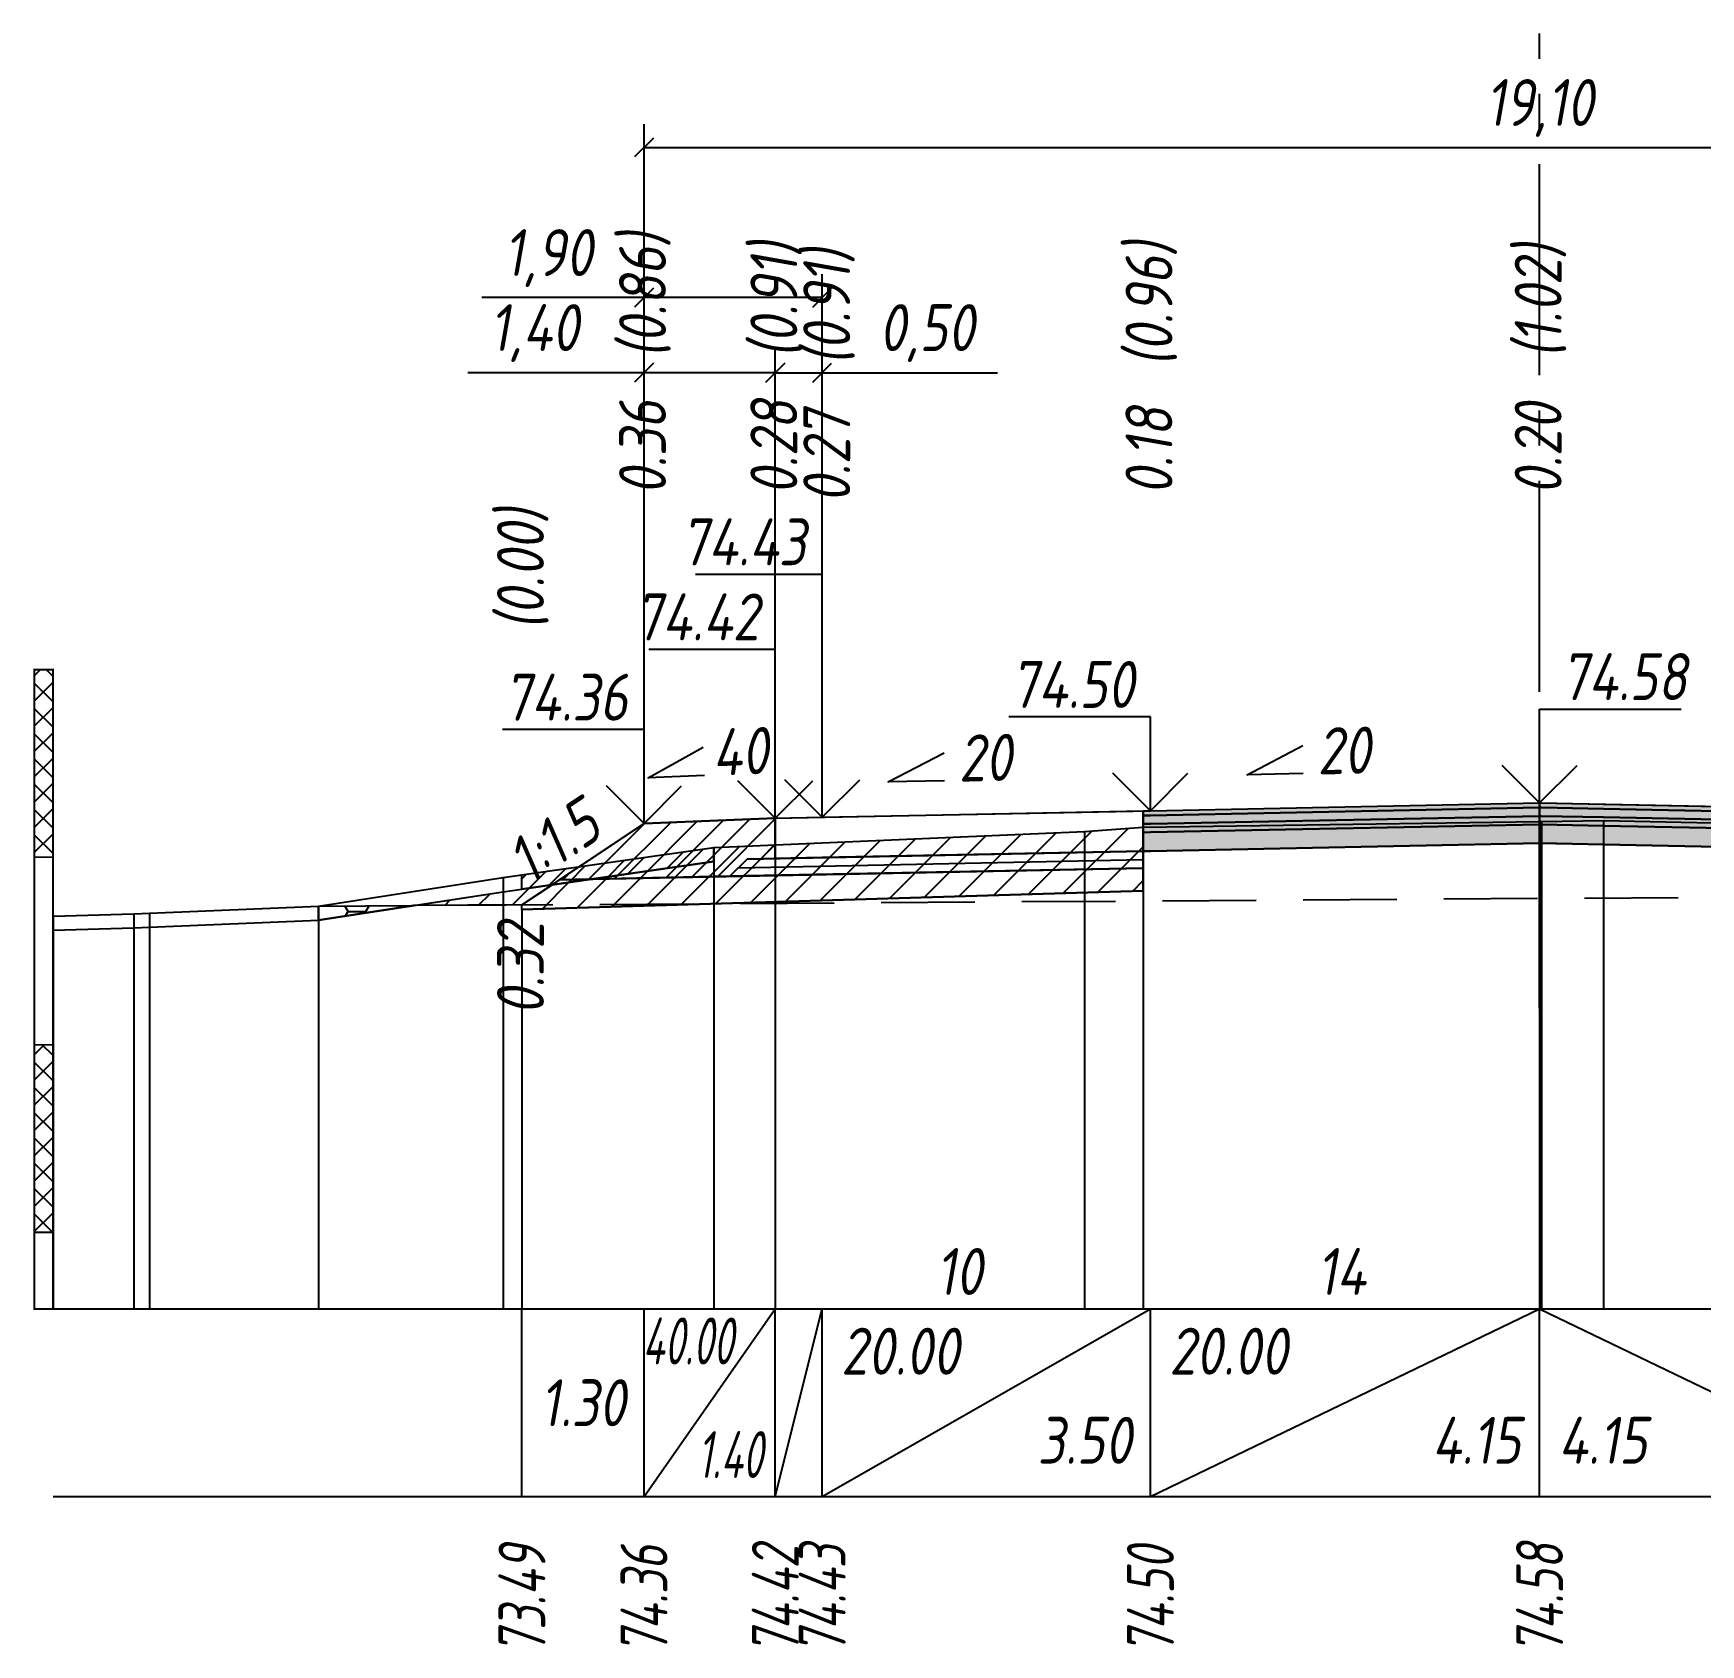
# Model space of a CAD drawing. Extents: x -717 to 1451, y -133302 to 233.
# Drawn here: x 78.9 to 167.8, y -12871.9 to -12786 of the extents above; entities that cross this region are included whole.
import ezdxf
from ezdxf.enums import TextEntityAlignment as Align

# ---------------------------------------------------------------- set-up
doc = ezdxf.new("R2010")
doc.units = 0
doc.linetypes.add('осевая2', pattern=[1.125, 0.75, -0.125, 0.125, -0.125])
doc.linetypes.add('штриховая', pattern=[0.75, 0.5, -0.25])
for name, color, linetype in [('Интерполированный поперечник', 2, 'Continuous'), ('Код_514', 1, 'Continuous'), ('Контур_0', 7, 'Continuous'), ('Контур_2521', 7, 'Continuous'), ('Контур_2564', 7, 'Continuous'), ('Контур_2660', 7, 'Continuous'), ('Контур_2665', 7, 'Continuous'), ('Контур_400', 7, 'Continuous'), ('Контур_508', 7, 'Continuous'), ('Контур_512', 7, 'Continuous'), ('Контур_513', 7, 'Continuous'), ('Контур_818', 7, 'Continuous'), ('Красный поперечник', 1, 'Continuous'), ('Линейка абсолютных высот', 7, 'Continuous'), ('Объём_2501', 7, 'Continuous'), ('Объём_2564', 7, 'Continuous'), ('Объём_2650', 7, 'Continuous'), ('Объём_2660', 7, 'Continuous'), ('Объём_2661', 7, 'Continuous'), ('Объём_2665', 7, 'Continuous'), ('Объём_2666', 7, 'Continuous'), ('Объём_2667', 7, 'Continuous'), ('Объём_2668', 7, 'Continuous'), ('Объём_2669', 7, 'Continuous'), ('Объём_2675', 7, 'Continuous'), ('Объём_2753', 7, 'Continuous'), ('Ось', 1, 'осевая2'), ('Откосы', 7, 'Continuous'), ('Отметки покрытия', 7, 'Continuous'), ('Рабочие отметки', 7, 'Continuous'), ('Рабочие отметки доп.', 7, 'Continuous'), ('Слои выравнивания', 7, 'Continuous'), ('Таблица', 7, 'Continuous'), ('Уклоны проезжей части', 7, 'Continuous'), ('Черный поперечник', 3, 'Continuous')]:
    doc.layers.add(name, color=color, linetype=linetype)
for name, color, linetype, true_color in [('Контур_2540', 2, 'Continuous', 0xffff00), ('Контур_2560', 2, 'Continuous', 0xffff00), ('Контур_2561', 7, 'Continuous', 0xff8040), ('Контур_2562', 3, 'Continuous', 0x00ff00), ('Контур_2563', 7, 'Continuous', 0xff8000), ('Контур_2570', 7, 'Continuous', 0x80ff00), ('Контур_2725', 7, 'Continuous', 0x323232), ('Контур_2736', 4, 'Continuous', 0x00ffff), ('Контур_2737', 4, 'Continuous', 0x00ffff), ('Контур_2738', 4, 'Continuous', 0x00ffff), ('Контур_2739', 4, 'Continuous', 0x00ffff), ('Контур_2741', 4, 'Continuous', 0x00ffff), ('Контур_2742', 4, 'Continuous', 0x00ffff), ('Контур_2743', 4, 'Continuous', 0x00ffff), ('Контур_2744', 7, 'Continuous', 0xa4ffff), ('Контур_2745', 7, 'Continuous', 0xa4ffff), ('Контур_2747', 4, 'Continuous', 0x00ffff), ('Контур_2748', 4, 'Continuous', 0x00ffff), ('Контур_2749', 4, 'Continuous', 0x00ffff), ('Контур_2750', 4, 'Continuous', 0x00ffff), ('Контур_2751', 4, 'Continuous', 0x00ffff), ('Контур_2752', 4, 'Continuous', 0x00ffff), ('Контур_2760', 7, 'Continuous', 0x323232), ('Контур_2761', 7, 'Continuous', 0x323232), ('Контур_2762', 7, 'Continuous', 0x323232), ('Контур_2763', 7, 'Continuous', 0x323232), ('Контур_402', 7, 'Continuous', 0xff6464), ('Контур_703', 4, 'Continuous', 0x00ffff), ('Контур_705', 4, 'Continuous', 0x00ffff), ('Контур_707', 4, 'Continuous', 0x00ffff), ('Контур_720', 131, 'Continuous', 0xaaffff), ('Объём_2500', 7, 'Continuous', 0xc0c0c0), ('Объём_2520', 7, 'Continuous', 0x80ffff), ('Объём_2540', 2, 'Continuous', 0xffff00), ('Объём_2560', 2, 'Continuous', 0xffff00), ('Объём_2561', 7, 'Continuous', 0xff8040), ('Объём_2562', 3, 'Continuous', 0x00ff00), ('Объём_2563', 7, 'Continuous', 0xff8000), ('Объём_2570', 7, 'Continuous', 0x80ff00), ('Объём_2600', 7, 'Continuous', 0x808000), ('Объём_2746', 2, 'Continuous', 0xffff00)]:
    doc.layers.add(name, color=color, linetype=linetype, true_color=true_color)
doc.styles.get("Standard").update_dxf_attribs({"font": 'txt', "height": 2.5})
doc.styles.add('М', font='romand.shx', dxfattribs={"width": 0.8, "oblique": 10, "height": 2.5})
doc.dimstyles.new('ISO-25', dxfattribs={"dimtxt": 2.5, "dimasz": 2.5, "dimexe": 1.25, "dimexo": 0.625, "dimtad": 1, "dimtxsty": 'Standard', "dimcen": 2.5, "dimadec": 0, "dimazin": 0, "dimtfac": 1, "dimtmove": 0, "dimatfit": 3, "dimfxl": 1, "dimarcsym": 0})

# ---------------------------------------------------------------- blocks, each defined once
blk = doc.blocks.new('_Oblique')
at = {"color": 0, "linetype": 'ByBlock', "lineweight": -2}
blk.add_line((-0.5, -0.5), (0.5, 0.5), dxfattribs=at)
blk = doc.blocks.new('*D298')
at = {"color": 0, "lineweight": -2, "transparency": 16777216}
for p, q in [((111.51, -12827.552), (111.51, -12802.832)), ((118.51, -12827.272), (118.51, -12802.832)), ((111.51, -12804.082), (102.122, -12804.082)), ((118.51, -12804.082), (111.51, -12804.082))]:
    blk.add_line(p, q, dxfattribs=at)
at = {"layer": 'Defpoints', "color": 0, "transparency": 16777216}
for p in [(118.51, -12804.082), (111.51, -12828.177), (118.51, -12827.897)]:
    blk.add_point(p, dxfattribs=at)
at = {"color": 0, "lineweight": -2, "transparency": 16777216, "rotation": 180}
blk.add_blockref('_Oblique', (111.51, -12804.082), dxfattribs=at)
at = {"color": 0, "lineweight": -2, "transparency": 16777216}
blk.add_blockref('_Oblique', (118.51, -12804.082), dxfattribs=at)
at = {"color": 0, "transparency": 16777216, "insert": (105.662, -12801.969), "char_height": 2.5, "width": 8.75, "attachment_point": 5, "style": 'М'}
blk.add_mtext('1,40', dxfattribs=at)
blk = doc.blocks.new('*D300')
at = {"color": 0, "lineweight": -2, "transparency": 16777216}
for p, q in [((118.51, -12827.272), (118.51, -12802.832)), ((121.01, -12827.222), (121.01, -12802.832)), ((118.51, -12804.082), (121.01, -12804.082)), ((121.01, -12804.082), (130.351, -12804.082))]:
    blk.add_line(p, q, dxfattribs=at)
at = {"layer": 'Defpoints', "color": 0, "transparency": 16777216}
for p in [(121.01, -12804.082), (118.51, -12827.897), (121.01, -12827.847)]:
    blk.add_point(p, dxfattribs=at)
at = {"color": 0, "lineweight": -2, "transparency": 16777216, "rotation": 180}
blk.add_blockref('_Oblique', (118.51, -12804.082), dxfattribs=at)
at = {"color": 0, "lineweight": -2, "transparency": 16777216}
blk.add_blockref('_Oblique', (121.01, -12804.082), dxfattribs=at)
at = {"color": 0, "transparency": 16777216, "insert": (126.59, -12801.969), "char_height": 2.5, "width": 9.16667, "attachment_point": 5, "style": 'М'}
blk.add_mtext('0,50', dxfattribs=at)
blk = doc.blocks.new('*D303')
at = {"color": 0, "lineweight": -2, "transparency": 16777216}
for p, q in [((111.51, -12827.552), (111.51, -12798.832)), ((121.01, -12827.222), (121.01, -12798.832)), ((111.51, -12800.082), (102.867, -12800.082)), ((121.01, -12800.082), (111.51, -12800.082))]:
    blk.add_line(p, q, dxfattribs=at)
at = {"layer": 'Defpoints', "color": 0, "transparency": 16777216}
for p in [(121.01, -12800.082), (111.51, -12828.177), (121.01, -12827.847)]:
    blk.add_point(p, dxfattribs=at)
at = {"color": 0, "lineweight": -2, "transparency": 16777216, "rotation": 180}
blk.add_blockref('_Oblique', (111.51, -12800.082), dxfattribs=at)
at = {"color": 0, "lineweight": -2, "transparency": 16777216}
blk.add_blockref('_Oblique', (121.01, -12800.082), dxfattribs=at)
at = {"color": 0, "transparency": 16777216, "insert": (106.408, -12797.969), "char_height": 2.5, "width": 8.75, "attachment_point": 5, "style": 'М'}
blk.add_mtext('1,90', dxfattribs=at)
blk = doc.blocks.new('*D304')
at = {"color": 0, "lineweight": -2, "transparency": 16777216}
for p, q in [((111.51, -12827.552), (111.51, -12790.832)), ((207.01, -12827.552), (207.01, -12790.832)), ((111.51, -12792.082), (207.01, -12792.082))]:
    blk.add_line(p, q, dxfattribs=at)
at = {"layer": 'Defpoints', "color": 0, "transparency": 16777216}
for p in [(207.01, -12792.082), (111.51, -12828.177), (207.01, -12828.177)]:
    blk.add_point(p, dxfattribs=at)
at = {"color": 0, "lineweight": -2, "transparency": 16777216, "rotation": 180}
blk.add_blockref('_Oblique', (111.51, -12792.082), dxfattribs=at)
at = {"color": 0, "lineweight": -2, "transparency": 16777216}
blk.add_blockref('_Oblique', (207.01, -12792.082), dxfattribs=at)
at = {"color": 0, "transparency": 16777216, "insert": (159.26, -12789.969), "char_height": 2.5, "width": 10.41667, "attachment_point": 5, "style": 'М'}
blk.add_mtext('19,10', dxfattribs=at)

msp = doc.modelspace()

# ---------------------------------------------------------------- hatches: boundary and pattern name
at = {"layer": 'Линейка абсолютных высот'}
h = msp.add_hatch(dxfattribs=at)
h.set_pattern_fill('ANSI37', scale=0.3, style=0)
h.paths.add_polyline_path([(80, -12829.915), (80, -12819.915), (79, -12819.915), (79, -12829.915)])
h = msp.add_hatch(dxfattribs=at)
h.set_pattern_fill('ANSI37', scale=0.3, style=0)
h.paths.add_polyline_path([(80, -12849.915), (80, -12839.915), (79, -12839.915), (79, -12849.915)])
at = {"layer": 'Объём_2563'}
h = msp.add_hatch(dxfattribs=at)
h.set_pattern_fill('ANSI31', color=256, scale=0.3)
h.paths.add_polyline_path([(111.51, -12828.114), (118.51, -12827.834), (118.51, -12829.984), (117.01, -12830.014), (116.091, -12830.933), (107.01, -12831.114)])
at = {"layer": 'Объём_2570'}
h = msp.add_hatch(dxfattribs=at)
h.set_pattern_fill('ANSI31', color=256, scale=0.2)
h.paths.add_polyline_path([(115.233, -12830.148), (105, -12831.611), (105, -12830.861), (115.233, -12829.398)])
at = {"layer": 'Объём_2600'}
h = msp.add_hatch(dxfattribs=at)
h.set_pattern_fill('ANSI31', color=6, scale=0.4)
h.paths.add_polyline_path([(134.997, -12828.545), (138.131, -12828.316), (138.131, -12831.703), (105, -12832.697), (105, -12832.454), (99.22, -12832.491), (104.002, -12831.753), (115.233, -12830.148), (115.233, -12829.398)])
h = msp.add_hatch(dxfattribs=at)
h.set_pattern_fill('HONEY', color=5, scale=0.3)
h.paths.add_polyline_path([(94.149, -12833.274), (94.149, -12832.524), (99.22, -12832.491)])
at = {"layer": 'Слои выравнивания'}
for color, points in [(2, [(138.131, -12827.442), (138.51, -12827.434), (159.26, -12827.019), (159.26, -12827.269), (138.51, -12827.684), (138.131, -12827.692)]), (3, [(138.131, -12827.692), (138.51, -12827.684), (159.26, -12827.269), (159.26, -12827.719), (138.51, -12828.134), (138.131, -12828.142)]), (4, [(138.131, -12828.142), (138.51, -12828.134), (159.26, -12827.719), (159.26, -12828.169), (138.51, -12828.584), (138.131, -12828.592)]), (2, [(159.26, -12827.019), (159.368, -12827.022), (162.659, -12827.087), (180.01, -12827.434), (184.232, -12827.519), (187.176, -12827.578), (187.176, -12827.828), (184.232, -12827.769), (180.01, -12827.684), (162.659, -12827.337), (159.368, -12827.272), (159.26, -12827.269)]), (3, [(159.26, -12827.269), (159.368, -12827.272), (162.659, -12827.337), (180.01, -12827.684), (184.232, -12827.769), (187.176, -12827.828), (187.176, -12828.278), (184.232, -12828.219), (180.01, -12828.134), (162.659, -12827.787), (159.368, -12827.722), (159.26, -12827.719)]), (4, [(159.26, -12827.719), (159.368, -12827.722), (162.659, -12827.787), (180.01, -12828.134), (184.232, -12828.219), (187.176, -12828.278), (187.176, -12828.728), (184.232, -12828.669), (180.01, -12828.584), (162.659, -12828.237), (159.368, -12828.172), (159.26, -12828.169)]), (5, [(138.131, -12828.592), (138.51, -12828.584), (159.26, -12828.169), (159.26, -12829.169), (138.51, -12829.584), (138.131, -12829.592)]), (5, [(159.26, -12828.169), (159.368, -12828.172), (162.659, -12828.237), (180.01, -12828.584), (184.232, -12828.669), (187.176, -12828.728), (187.176, -12829.728), (184.232, -12829.669), (180.01, -12829.584), (162.659, -12829.237), (159.368, -12829.172), (159.26, -12829.169)])]:
    msp.add_hatch(color=color, dxfattribs=at).paths.add_polyline_path(points)

# ---------------------------------------------------------------- linework, layer by layer
at = {"layer": 'Интерполированный поперечник', "linetype": 'штриховая', "ltscale": 10, "flags": 128}
msp.add_lwpolyline([(94.149, -12832.524), (220.132, -12831.715)], dxfattribs=at)
at = {"layer": 'Код_514'}
for p, q in [((105, -12864), (105, -12854)), ((111.51, -12864), (111.51, -12854)), ((111.51, -12864), (118.51, -12854)), ((118.51, -12864), (118.51, -12854)), ((118.51, -12864), (121.01, -12854)), ((121.01, -12864), (121.01, -12854)), ((121.01, -12864), (138.51, -12854)), ((138.51, -12864), (138.51, -12854)), ((138.51, -12864), (159.26, -12854)), ((159.26, -12864), (159.26, -12854)), ((159.26, -12854), (180.01, -12864))]:
    msp.add_line(p, q, dxfattribs=at)
at = {"layer": 'Контур_0', "flags": 128}
for points in [[(121.01, -12829.934), (118.51, -12829.984), (118.51, -12827.834), (138.131, -12827.442), (138.131, -12829.592), (121.01, -12829.934), (121.01, -12829.934)], [(111.51, -12828.114), (105, -12832.454), (105, -12832.454), (105, -12832.454), (105, -12832.454), (105, -12832.454), (105, -12832.454), (105, -12832.454), (105, -12832.454), (105, -12832.454), (105, -12832.454), (105, -12832.454), (105, -12832.454), (105, -12832.454), (105, -12832.454), (105, -12832.454)], [(111.51, -12828.114), (105, -12832.454), (105, -12832.454), (105, -12832.454), (105, -12832.454), (105, -12832.454), (105, -12832.454), (105, -12832.454), (105, -12832.454), (105, -12832.454), (105, -12832.454), (105, -12832.454), (105, -12832.454), (105, -12832.454), (105, -12832.454), (105, -12832.454), (105, -12832.454), (105, -12832.454), (105, -12832.454), (105, -12832.454), (105, -12832.454), (105, -12832.454), (105, -12832.454), (105, -12832.454), (105, -12832.454), (105, -12832.454), (105, -12832.454), (105, -12832.454), (105, -12832.454), (105, -12832.454)], [(107.01, -12831.114), (116.091, -12830.933), (117.01, -12830.014), (118.51, -12829.984)], [(117.01, -12830.014), (138.131, -12829.592), (138.131, -12830.492), (116.091, -12830.933), (117.01, -12830.014), (117.01, -12830.014)]]:
    msp.add_lwpolyline(points, dxfattribs=at)
at = {"layer": 'Контур_2521', "color": 250, "flags": 128}
msp.add_lwpolyline([(116.55, -12830.474), (138.131, -12830.042)], dxfattribs=at)
at = {"layer": 'Контур_2540', "flags": 128}
msp.add_lwpolyline([(107.01, -12831.114), (138.131, -12830.492), (138.131, -12831.703), (105, -12832.697), (105, -12832.454), (107.01, -12831.114), (107.01, -12831.114)], dxfattribs=at)
at = {"layer": 'Контур_2560', "flags": 128}
msp.add_lwpolyline([(111.51, -12828.114), (111.51, -12828.114), (111.51, -12828.114), (118.51, -12827.834)], dxfattribs=at)
at = {"layer": 'Контур_2561', "flags": 128}
msp.add_lwpolyline([(118.51, -12827.834), (118.51, -12827.834), (111.51, -12828.114), (111.51, -12828.114), (118.51, -12827.834)], dxfattribs=at)
at = {"layer": 'Контур_2562', "flags": 128}
msp.add_lwpolyline([(111.51, -12828.114), (111.51, -12828.114), (111.51, -12828.114), (111.51, -12828.114), (111.51, -12828.114)], dxfattribs=at)
at = {"layer": 'Контур_2563', "flags": 128}
msp.add_lwpolyline([(111.51, -12828.114), (118.51, -12827.834), (118.51, -12829.984), (117.01, -12830.014), (116.091, -12830.933), (107.01, -12831.114), (111.51, -12828.114), (111.51, -12828.114)], dxfattribs=at)
at = {"layer": 'Контур_2564', "flags": 128}
msp.add_lwpolyline([(111.51, -12828.114), (118.51, -12827.834)], dxfattribs=at)
at = {"layer": 'Контур_2570', "flags": 128}
msp.add_lwpolyline([(80, -12833.806), (84.3, -12833.677), (85.151, -12833.648), (94.149, -12833.274), (94.149, -12833.274), (104.002, -12831.753), (115.233, -12830.148), (115.233, -12829.398), (134.997, -12828.545), (138.131, -12828.316), (159.26, -12828.016), (159.368, -12828.014), (162.659, -12827.962), (184.232, -12828.412)], dxfattribs=at)
at = {"layer": 'Контур_2660', "flags": 128}
msp.add_lwpolyline([(105, -12832.697), (138.131, -12831.703)], dxfattribs=at)
at = {"layer": 'Контур_2665', "flags": 128}
msp.add_lwpolyline([(111.51, -12828.114), (111.51, -12828.114)], dxfattribs=at)
at = {"layer": 'Контур_2725', "flags": 128}
msp.add_lwpolyline([(138.131, -12829.592), (138.51, -12829.584), (159.26, -12829.169), (159.368, -12829.172), (162.659, -12829.237), (180.01, -12829.584), (184.232, -12829.669), (187.176, -12829.728)], dxfattribs=at)
at = {"layer": 'Контур_2736', "flags": 128}
msp.add_lwpolyline([(111.51, -12828.114), (105, -12832.454)], dxfattribs=at)
at = {"layer": 'Контур_2737', "flags": 128}
msp.add_lwpolyline([(105, -12832.454), (105, -12832.454)], dxfattribs=at)
at = {"layer": 'Контур_2738', "flags": 128}
msp.add_lwpolyline([(105, -12832.454), (105, -12832.454)], dxfattribs=at)
at = {"layer": 'Контур_2739', "flags": 128}
msp.add_lwpolyline([(105, -12832.454), (105, -12832.454)], dxfattribs=at)
at = {"layer": 'Контур_2741', "flags": 128}
msp.add_lwpolyline([(105, -12832.454), (105, -12832.454)], dxfattribs=at)
at = {"layer": 'Контур_2742', "flags": 128}
msp.add_lwpolyline([(105, -12832.454), (105, -12832.454)], dxfattribs=at)
at = {"layer": 'Контур_2743', "flags": 128}
msp.add_lwpolyline([(105, -12832.454), (105, -12832.454)], dxfattribs=at)
at = {"layer": 'Контур_2744', "flags": 128}
msp.add_lwpolyline([(105, -12832.454), (105, -12832.454)], dxfattribs=at)
msp.add_lwpolyline([(105, -12832.454), (105, -12832.454)], dxfattribs=at)
msp.add_lwpolyline([(105, -12832.454), (105, -12832.454)], dxfattribs=at)
msp.add_lwpolyline([(105, -12832.454), (105, -12832.454)], dxfattribs=at)
msp.add_lwpolyline([(105, -12832.454), (105, -12832.454)], dxfattribs=at)
msp.add_lwpolyline([(105, -12832.454), (105, -12832.454)], dxfattribs=at)
at = {"layer": 'Контур_2745', "flags": 128}
msp.add_lwpolyline([(105, -12832.454), (105, -12832.454)], dxfattribs=at)
msp.add_lwpolyline([(105, -12832.454), (105, -12832.454)], dxfattribs=at)
msp.add_lwpolyline([(105, -12832.454), (105, -12832.454)], dxfattribs=at)
msp.add_lwpolyline([(105, -12832.454), (105, -12832.454)], dxfattribs=at)
msp.add_lwpolyline([(105, -12832.454), (105, -12832.454)], dxfattribs=at)
msp.add_lwpolyline([(105, -12832.454), (105, -12832.454)], dxfattribs=at)
at = {"layer": 'Контур_2747', "flags": 128}
msp.add_lwpolyline([(105, -12832.454), (105, -12832.454)], dxfattribs=at)
at = {"layer": 'Контур_2748', "flags": 128}
msp.add_lwpolyline([(105, -12832.454), (105, -12832.454)], dxfattribs=at)
at = {"layer": 'Контур_2749', "flags": 128}
msp.add_lwpolyline([(105, -12832.454), (105, -12832.454)], dxfattribs=at)
at = {"layer": 'Контур_2750', "flags": 128}
msp.add_lwpolyline([(105, -12832.454), (105, -12832.454)], dxfattribs=at)
at = {"layer": 'Контур_2751', "flags": 128}
msp.add_lwpolyline([(105, -12832.454), (105, -12832.454)], dxfattribs=at)
at = {"layer": 'Контур_2752', "flags": 128}
msp.add_lwpolyline([(105, -12832.454), (105, -12832.454)], dxfattribs=at)
at = {"layer": 'Контур_2760', "flags": 128}
msp.add_lwpolyline([(138.131, -12827.442), (138.51, -12827.434), (159.26, -12827.019), (159.368, -12827.022), (162.659, -12827.087), (180.01, -12827.434), (184.232, -12827.519), (187.176, -12827.578)], dxfattribs=at)
at = {"layer": 'Контур_2761', "flags": 128}
msp.add_lwpolyline([(138.131, -12827.692), (138.51, -12827.684), (159.26, -12827.269), (159.368, -12827.272), (162.659, -12827.337), (180.01, -12827.684), (184.232, -12827.769), (187.176, -12827.828)], dxfattribs=at)
at = {"layer": 'Контур_2762', "flags": 128}
msp.add_lwpolyline([(138.131, -12828.142), (138.51, -12828.134), (159.26, -12827.719), (159.368, -12827.722), (162.659, -12827.787), (180.01, -12828.134), (184.232, -12828.219), (187.176, -12828.278)], dxfattribs=at)
at = {"layer": 'Контур_2763', "flags": 128}
msp.add_lwpolyline([(138.131, -12828.592), (138.51, -12828.584), (159.26, -12828.169), (159.368, -12828.172), (162.659, -12828.237), (180.01, -12828.584), (184.232, -12828.669), (187.176, -12828.728)], dxfattribs=at)
at = {"layer": 'Контур_400', "flags": 128}
for points in [[(118.51, -12827.834), (121.01, -12827.784), (121.01, -12827.784), (121.01, -12827.784), (121.01, -12827.784), (121.01, -12827.784), (121.01, -12827.784), (138.51, -12827.434), (159.26, -12827.019)], [(159.26, -12827.019), (180.01, -12827.434), (197.51, -12827.784), (197.51, -12827.784), (197.51, -12827.784), (197.51, -12827.784), (197.51, -12827.784), (197.51, -12827.784), (200.01, -12827.834)]]:
    msp.add_lwpolyline(points, dxfattribs=at)
at = {"layer": 'Контур_402', "flags": 128}
msp.add_lwpolyline([(105, -12832.697), (138.131, -12831.703), (138.131, -12829.592), (159.26, -12829.169), (187.176, -12829.728), (187.176, -12831.907), (213.901, -12832.709)], dxfattribs=at)
at = {"layer": 'Контур_508', "flags": 128}
msp.add_lwpolyline([(105, -12832.697), (138.131, -12831.703), (138.131, -12829.592), (159.26, -12829.169), (187.176, -12829.728), (187.176, -12831.907), (213.901, -12832.709), (215.838, -12834), (217.838, -12834), (221.567, -12831.514)], dxfattribs=at)
at = {"layer": 'Контур_512', "flags": 128}
msp.add_lwpolyline([(105, -12832.697), (138.131, -12831.703)], dxfattribs=at)
at = {"layer": 'Контур_513', "flags": 128}
msp.add_lwpolyline([(105, -12832.697), (138.131, -12831.703), (138.131, -12829.592), (159.26, -12829.169), (187.176, -12829.728), (187.176, -12831.907), (213.901, -12832.709), (215.838, -12834), (217.838, -12834), (221.567, -12831.514)], dxfattribs=at)
at = {"layer": 'Контур_703', "flags": 128}
for points in [[(111.51, -12828.114), (105, -12832.454)], [(105, -12832.454), (105, -12832.454)]]:
    msp.add_lwpolyline(points, dxfattribs=at)
at = {"layer": 'Контур_705', "flags": 128}
msp.add_lwpolyline([(105, -12832.454), (105, -12832.454)], dxfattribs=at)
at = {"layer": 'Контур_707', "flags": 128}
msp.add_lwpolyline([(105, -12832.454), (105, -12832.454)], dxfattribs=at)
at = {"layer": 'Контур_720', "flags": 128}
msp.add_lwpolyline([(105, -12832.454), (105, -12832.454)], dxfattribs=at)
at = {"layer": 'Контур_818', "flags": 128}
msp.add_lwpolyline([(105, -12831.611), (115.233, -12830.148), (115.233, -12829.398), (134.997, -12828.545), (138.131, -12828.316), (159.26, -12828.016), (159.368, -12828.014), (162.659, -12827.962), (184.232, -12828.412), (187.176, -12828.475), (205.889, -12830.182), (208.824, -12830.427), (208.824, -12831.177), (219.997, -12832.445), (220.132, -12832.465), (220.132, -12832.465), (220.223, -12832.456), (221.567, -12832.264)], dxfattribs=at)
at = {"layer": 'Красный поперечник'}
for p, q in [((121.01, -12827.784), (138.51, -12827.434)), ((138.51, -12827.434), (159.26, -12827.019)), ((159.26, -12827.019), (180.01, -12827.434)), ((105, -12832.454), (111.51, -12828.114)), ((111.51, -12828.114), (118.51, -12827.834)), ((118.51, -12827.834), (121.01, -12827.784)), ((138.131, -12831.703), (138.131, -12854)), ((105, -12832.697), (105, -12854))]:
    msp.add_line(p, q, dxfattribs=at)
at = {"layer": 'Линейка абсолютных высот', "color": 7, "const_width": 0.1, "flags": 128}
for points in [[(80, -12829.915), (80, -12819.915), (79, -12819.915), (79, -12829.915), (80, -12829.915)], [(80, -12839.915), (80, -12829.915), (79, -12829.915), (79, -12839.915), (80, -12839.915)], [(80, -12849.915), (80, -12839.915), (79, -12839.915), (79, -12849.915), (80, -12849.915)], [(80, -12854), (80, -12849.915), (79, -12849.915), (79, -12854), (80, -12854)]]:
    msp.add_lwpolyline(points, dxfattribs=at)
at = {"layer": 'Объём_2500', "flags": 128}
msp.add_lwpolyline([(121.01, -12829.934), (118.51, -12829.984), (118.51, -12827.834), (138.131, -12827.442), (138.131, -12829.592), (121.01, -12829.934), (121.01, -12829.934)], dxfattribs=at)
at = {"layer": 'Объём_2501', "flags": 128}
for points in [[(118.51, -12827.834), (121.01, -12827.784), (121.01, -12827.784), (121.01, -12827.784), (121.01, -12827.784), (121.01, -12827.784), (121.01, -12827.784), (138.51, -12827.434), (159.26, -12827.019)], [(159.26, -12827.019), (180.01, -12827.434), (197.51, -12827.784), (197.51, -12827.784), (197.51, -12827.784), (197.51, -12827.784), (197.51, -12827.784), (197.51, -12827.784), (200.01, -12827.834)]]:
    msp.add_lwpolyline(points, dxfattribs=at)
at = {"layer": 'Объём_2520', "color": 250, "flags": 128}
msp.add_lwpolyline([(117.01, -12830.014), (138.131, -12829.592), (138.131, -12830.492), (116.091, -12830.933), (117.01, -12830.014), (117.01, -12830.014)], dxfattribs=at)
at = {"layer": 'Объём_2540', "flags": 128}
msp.add_lwpolyline([(107.01, -12831.114), (138.131, -12830.492), (138.131, -12831.703), (105, -12832.697), (105, -12832.454), (107.01, -12831.114), (107.01, -12831.114)], dxfattribs=at)
at = {"layer": 'Объём_2560', "flags": 128}
msp.add_lwpolyline([(111.51, -12828.114), (111.51, -12828.114), (111.51, -12828.114), (118.51, -12827.834)], dxfattribs=at)
at = {"layer": 'Объём_2561', "flags": 128}
msp.add_lwpolyline([(118.51, -12827.834), (118.51, -12827.834), (111.51, -12828.114), (111.51, -12828.114), (118.51, -12827.834)], dxfattribs=at)
at = {"layer": 'Объём_2562', "flags": 128}
msp.add_lwpolyline([(111.51, -12828.114), (111.51, -12828.114), (111.51, -12828.114), (111.51, -12828.114), (111.51, -12828.114)], dxfattribs=at)
at = {"layer": 'Объём_2563', "color": 250, "flags": 128}
msp.add_lwpolyline([(111.51, -12828.114), (118.51, -12827.834), (118.51, -12829.984), (117.01, -12830.014), (116.091, -12830.933), (107.01, -12831.114), (111.51, -12828.114), (111.51, -12828.114)], dxfattribs=at)
at = {"layer": 'Объём_2564', "flags": 128}
msp.add_lwpolyline([(111.51, -12828.114), (118.51, -12827.834)], dxfattribs=at)
at = {"layer": 'Объём_2570', "flags": 128}
msp.add_lwpolyline([(115.233, -12830.148), (105, -12831.611), (105, -12830.861), (115.233, -12829.398), (115.233, -12830.148), (115.233, -12830.148)], dxfattribs=at)
at = {"layer": 'Объём_2600', "color": 5, "flags": 128}
msp.add_lwpolyline([(94.149, -12833.274), (94.149, -12832.524), (99.22, -12832.491), (94.149, -12833.274), (94.149, -12833.274)], dxfattribs=at)
at = {"layer": 'Объём_2650', "color": 6, "flags": 128}
msp.add_lwpolyline([(134.997, -12828.545), (138.131, -12828.316), (138.131, -12831.703), (105, -12832.697), (105, -12832.454), (99.22, -12832.491), (104.002, -12831.753), (115.233, -12830.148), (115.233, -12829.398), (134.997, -12828.545), (134.997, -12828.545)], dxfattribs=at)
at = {"layer": 'Объём_2660', "flags": 128}
msp.add_lwpolyline([(105, -12832.697), (138.131, -12831.703)], dxfattribs=at)
at = {"layer": 'Объём_2661', "flags": 128}
msp.add_lwpolyline([(111.51, -12828.114), (105, -12832.454)], dxfattribs=at)
at = {"layer": 'Объём_2665', "flags": 128}
msp.add_lwpolyline([(111.51, -12828.114), (111.51, -12828.114)], dxfattribs=at)
at = {"layer": 'Объём_2666', "flags": 128}
msp.add_lwpolyline([(111.51, -12828.114), (105, -12832.454)], dxfattribs=at)
at = {"layer": 'Объём_2667', "flags": 128}
msp.add_lwpolyline([(105, -12832.454), (105, -12832.454)], dxfattribs=at)
msp.add_lwpolyline([(105, -12832.454), (105, -12832.454)], dxfattribs=at)
at = {"layer": 'Объём_2668', "flags": 128}
msp.add_lwpolyline([(105, -12832.454), (105, -12832.454)], dxfattribs=at)
msp.add_lwpolyline([(105, -12832.454), (105, -12832.454)], dxfattribs=at)
at = {"layer": 'Объём_2669', "flags": 128}
msp.add_lwpolyline([(105, -12832.454), (105, -12832.454)], dxfattribs=at)
msp.add_lwpolyline([(105, -12832.454), (105, -12832.454)], dxfattribs=at)
at = {"layer": 'Объём_2675', "flags": 128}
msp.add_lwpolyline([(105, -12832.454), (105, -12832.454)], dxfattribs=at)
msp.add_lwpolyline([(105, -12832.454), (105, -12832.454)], dxfattribs=at)
msp.add_lwpolyline([(105, -12832.454), (105, -12832.454)], dxfattribs=at)
msp.add_lwpolyline([(105, -12832.454), (105, -12832.454)], dxfattribs=at)
msp.add_lwpolyline([(105, -12832.454), (105, -12832.454)], dxfattribs=at)
msp.add_lwpolyline([(105, -12832.454), (105, -12832.454)], dxfattribs=at)
msp.add_lwpolyline([(105, -12832.454), (105, -12832.454)], dxfattribs=at)
msp.add_lwpolyline([(105, -12832.454), (105, -12832.454)], dxfattribs=at)
msp.add_lwpolyline([(105, -12832.454), (105, -12832.454)], dxfattribs=at)
msp.add_lwpolyline([(105, -12832.454), (105, -12832.454)], dxfattribs=at)
msp.add_lwpolyline([(105, -12832.454), (105, -12832.454)], dxfattribs=at)
msp.add_lwpolyline([(105, -12832.454), (105, -12832.454)], dxfattribs=at)
at = {"layer": 'Объём_2746', "flags": 128}
msp.add_lwpolyline([(138.131, -12831.703), (105, -12832.697), (105, -12832.454), (106.61, -12831.381), (115.233, -12830.148), (115.233, -12829.398), (134.997, -12828.545), (138.131, -12828.316), (138.131, -12831.703), (138.131, -12831.703)], dxfattribs=at)
at = {"layer": 'Объём_2753', "flags": 128}
msp.add_lwpolyline([(138.131, -12827.442), (138.131, -12827.442)], dxfattribs=at)
at = {"layer": 'Ось', "ltscale": 15}
msp.add_line((159.26, -12837.971), (159.26, -12785.99), dxfattribs=at)
at = {"layer": 'Откосы', "color": 1, "flags": 128}
for points in [[(114.73, -12825.555), (111.732, -12825.675), (114.67, -12824.056)], [(146.659, -12825.46), (143.659, -12825.52), (146.629, -12823.961)], [(127.534, -12825.843), (124.534, -12825.903), (127.504, -12824.343)]]:
    msp.add_lwpolyline(points, dxfattribs=at)
at = {"layer": 'Отметки покрытия', "color": 1}
for p, q in [((121.01, -12814.834), (114.26, -12814.834)), ((121.01, -12827.784), (121.01, -12814.834)), ((118.51, -12818.834), (111.76, -12818.834)), ((118.51, -12827.834), (118.51, -12818.834)), ((159.26, -12827.019), (159.26, -12822.019)), ((159.26, -12822.019), (166.81, -12822.019)), ((111.51, -12823.114), (103.96, -12823.114)), ((111.51, -12828.114), (111.51, -12823.114)), ((138.51, -12822.434), (130.96, -12822.434)), ((138.51, -12827.434), (138.51, -12822.434)), ((159.26, -12827.019), (157.26, -12825.019)), ((159.26, -12827.019), (161.26, -12825.019)), ((118.51, -12827.834), (116.51, -12825.834)), ((118.51, -12827.834), (120.51, -12825.834)), ((121.01, -12827.784), (119.01, -12825.784)), ((121.01, -12827.784), (123.01, -12825.784)), ((138.51, -12827.434), (136.51, -12825.434)), ((138.51, -12827.434), (140.51, -12825.434)), ((111.51, -12828.114), (109.51, -12826.114)), ((111.51, -12828.114), (113.51, -12826.114))]:
    msp.add_line(p, q, dxfattribs=at)
at = {"layer": 'Слои выравнивания'}
for p, q in [((138.131, -12827.442), (138.131, -12854)), ((159.26, -12827.019), (159.26, -12854)), ((118.51, -12827.834), (118.51, -12854))]:
    msp.add_line(p, q, dxfattribs=at)
at = {"layer": 'Слои выравнивания', "color": 2, "flags": 128}
for points in [[(138.131, -12827.442), (138.51, -12827.434), (159.26, -12827.019), (159.26, -12827.269), (138.51, -12827.684), (138.131, -12827.692)], [(159.26, -12827.019), (159.368, -12827.022), (162.659, -12827.087), (180.01, -12827.434), (184.232, -12827.519), (187.176, -12827.578), (187.176, -12827.828), (184.232, -12827.769), (180.01, -12827.684), (162.659, -12827.337), (159.368, -12827.272), (159.26, -12827.269)]]:
    msp.add_lwpolyline(points, close=True, dxfattribs=at)
at = {"layer": 'Слои выравнивания', "color": 3, "flags": 128}
for points in [[(138.131, -12827.692), (138.51, -12827.684), (159.26, -12827.269), (159.26, -12827.719), (138.51, -12828.134), (138.131, -12828.142)], [(159.26, -12827.269), (159.368, -12827.272), (162.659, -12827.337), (180.01, -12827.684), (184.232, -12827.769), (187.176, -12827.828), (187.176, -12828.278), (184.232, -12828.219), (180.01, -12828.134), (162.659, -12827.787), (159.368, -12827.722), (159.26, -12827.719)]]:
    msp.add_lwpolyline(points, close=True, dxfattribs=at)
at = {"layer": 'Слои выравнивания', "color": 4, "flags": 128}
for points in [[(138.131, -12828.142), (138.51, -12828.134), (159.26, -12827.719), (159.26, -12828.169), (138.51, -12828.584), (138.131, -12828.592)], [(159.26, -12827.719), (159.368, -12827.722), (162.659, -12827.787), (180.01, -12828.134), (184.232, -12828.219), (187.176, -12828.278), (187.176, -12828.728), (184.232, -12828.669), (180.01, -12828.584), (162.659, -12828.237), (159.368, -12828.172), (159.26, -12828.169)]]:
    msp.add_lwpolyline(points, close=True, dxfattribs=at)
at = {"layer": 'Слои выравнивания', "color": 5, "flags": 128}
for points in [[(138.131, -12828.592), (138.51, -12828.584), (159.26, -12828.169), (159.26, -12829.169), (138.51, -12829.584), (138.131, -12829.592)], [(159.26, -12828.169), (159.368, -12828.172), (162.659, -12828.237), (180.01, -12828.584), (184.232, -12828.669), (187.176, -12828.728), (187.176, -12829.728), (184.232, -12829.669), (180.01, -12829.584), (162.659, -12829.237), (159.368, -12829.172), (159.26, -12829.169)]]:
    msp.add_lwpolyline(points, close=True, dxfattribs=at)
at = {"layer": 'Таблица'}
for p, q in [((80, -12854), (246.567, -12854)), ((80, -12864), (246.567, -12864))]:
    msp.add_line(p, q, dxfattribs=at)
at = {"layer": 'Черный поперечник', "color": 7}
for p, q in [((134.997, -12828.545), (134.997, -12854)), ((138.131, -12828.316), (138.131, -12854)), ((159.26, -12828.016), (159.26, -12854)), ((159.368, -12828.014), (159.368, -12854)), ((162.659, -12827.962), (162.659, -12854)), ((115.233, -12829.398), (115.233, -12854)), ((104.002, -12831.003), (104.002, -12854)), ((80, -12833.056), (80, -12854)), ((84.3, -12832.927), (84.3, -12854)), ((85.151, -12832.898), (85.151, -12854)), ((94.149, -12832.524), (94.149, -12854))]:
    msp.add_line(p, q, dxfattribs=at)
at = {"layer": 'Черный поперечник', "flags": 128}
msp.add_lwpolyline([(80, -12833.056), (84.3, -12832.927), (85.151, -12832.898), (94.149, -12832.524), (104.002, -12831.003), (115.233, -12829.398), (134.997, -12828.545), (138.131, -12828.316), (159.26, -12828.016), (159.368, -12828.014), (162.659, -12827.962), (184.232, -12828.412), (187.176, -12828.475), (205.889, -12830.182), (208.824, -12830.427), (219.997, -12831.695), (220.132, -12831.715), (220.223, -12831.706), (231.554, -12830.083), (231.742, -12830.099), (231.95, -12830.085), (246.567, -12830.422)], dxfattribs=at)

# ---------------------------------------------------------------- texts
at = {"layer": 'Код_514', "style": 'М', "oblique": 10}
for s, width, p in [('40.00', 0.6, (111.42, -12854.455)), ('20.00', 0.8, (122.01, -12855)), ('20.00', 0.8, (139.51, -12855))]:
    msp.add_text(s, height=2.5, dxfattribs=dict(at, width=width)).set_placement(p, align=Align.TOP_LEFT)
at = {"layer": 'Код_514', "style": 'М', "oblique": 10, "width": 0.8}
msp.add_text('1.30', height=2.5, dxfattribs=at).set_placement((108.255, -12859), align=Align.MIDDLE_CENTER)
at = {"layer": 'Код_514', "style": 'М', "oblique": 10}
for s, width, p in [('1.40', 0.6, (117.837, -12863.762)), ('3.50', 0.8, (137.51, -12863)), ('4.15', 0.8, (158.26, -12863))]:
    msp.add_text(s, height=2.5, dxfattribs=dict(at, width=width)).set_placement(p, align=Align.BOTTOM_RIGHT)
at = {"layer": 'Код_514', "style": 'М', "oblique": 10, "width": 0.8}
msp.add_text('4.15', height=2.5, dxfattribs=at).set_placement((160.26, -12863), align=Align.BOTTOM_LEFT)
at = {"layer": 'Код_514', "style": 'М', "oblique": 10, "width": 0.7}
for s, p in [('73.49', (105, -12872.382)), ('74.36', (111.51, -12872.382)), ('74.42', (118.51, -12872.382)), ('74.43', (121.01, -12872.382)), ('74.50', (138.51, -12872.382)), ('74.58', (159.26, -12872.382))]:
    msp.add_text(s, height=2.5, rotation=90, dxfattribs=at).set_placement(p, align=Align.MIDDLE_LEFT)
at = {"layer": 'Отметки покрытия', "color": 1, "style": 'М', "oblique": 10, "width": 0.8}
for s, p in [('74.43', (120.151, -12815.103)), ('74.42', (117.651, -12819.103)), ('74.50', (137.651, -12822.703)), ('74.36', (110.651, -12823.383))]:
    msp.add_text(s, height=2.5, dxfattribs=at).set_placement(p, align=Align.BOTTOM_RIGHT)
msp.add_text('74.58', height=2.5, dxfattribs=at).set_placement((160.401, -12822.288), align=Align.BOTTOM_LEFT)
at = {"layer": 'Рабочие отметки', "color": 1, "style": 'М', "oblique": 10, "width": 0.8}
for s, p in [('0.28', (118.431, -12810.584)), ('0.36', (111.431, -12810.584)), ('0.27', (121.251, -12811.01)), ('0.18', (138.431, -12810.584)), ('0.20', (159.181, -12810.584))]:
    msp.add_text(s, height=2.5, rotation=90, dxfattribs=at).set_placement(p, align=Align.MIDDLE_LEFT)
msp.add_text('0.32', height=2.5, rotation=90, dxfattribs=at).set_placement((104.922, -12833.385), align=Align.MIDDLE_RIGHT)
at = {"layer": 'Рабочие отметки доп.', "color": 1, "style": 'М', "oblique": 10, "width": 0.8}
for s, p in [('(0.86)', (111.431, -12803.284)), ('(0.91)', (118.431, -12803.284)), ('(0.91)', (121.251, -12803.66)), ('(0.96)', (138.431, -12803.734)), ('(1.02)', (159.181, -12803.284)), ('(0.00)', (104.922, -12817.775))]:
    msp.add_text(s, height=2.5, rotation=90, dxfattribs=at).set_placement(p, align=Align.MIDDLE_LEFT)
at = {"layer": 'Слои выравнивания', "style": 'М', "oblique": 10, "width": 0.8}
for s, p in [('10', (128.32, -12854)), ('14', (148.695, -12854))]:
    msp.add_text(s, height=2.5, dxfattribs=at).set_placement(p, align=Align.BOTTOM_CENTER)
at = {"layer": 'Уклоны проезжей части', "color": 1, "style": 'М', "oblique": 10, "width": 0.8}
for s, rotation, p in [('40', 2.29061, (116.723, -12826.271)), ('20', 1.14576, (148.865, -12826.227)), ('20', 1.14576, (129.74, -12826.61)), ('1:1.5', 33.69007, (107.826, -12830.709))]:
    msp.add_text(s, height=2.5, rotation=rotation, dxfattribs=at).set_placement(p, align=Align.BOTTOM_CENTER)

# ---------------------------------------------------------------- dimensions: what is measured, and where the dimension line sits
at = {"color": 5}
dim = msp.add_linear_dim(base=(207.01, -12792.082), p1=(111.51, -12828.177), p2=(207.01, -12828.177), angle=180, dimstyle='ISO-25', override={"dimasz": 1, "dimlfac": 0.2, "dimzin": 0, "dimtxsty": 'М', "dimblk1": 'Oblique', "dimblk2": 'Oblique', "dimsah": 1}, dxfattribs=at)
dim.commit()
dim.dimension.update_dxf_attribs({"geometry": '*D304', "text_midpoint": (159.26, -12789.969)})
for base, p1, p2, picture, middle in [((121.01, -12800.082), (111.51, -12828.177), (121.01, -12827.847), '*D303', (106.408, -12800.082)), ((118.51, -12804.082), (111.51, -12828.177), (118.51, -12827.897), '*D298', (105.662, -12804.082)), ((121.01, -12804.082), (118.51, -12827.897), (121.01, -12827.847), '*D300', (126.59, -12804.082))]:
    dim = msp.add_linear_dim(base=base, p1=p1, p2=p2, angle=180, dimstyle='ISO-25', override={"dimasz": 1, "dimlfac": 0.2, "dimzin": 0, "dimtxsty": 'М', "dimblk1": 'Oblique', "dimblk2": 'Oblique', "dimsah": 1}, dxfattribs=at)
    dim.commit()
    dim.dimension.update_dxf_attribs({"geometry": picture, "text_midpoint": middle, "dimtype": 160})

doc.saveas('drawing.dxf')
